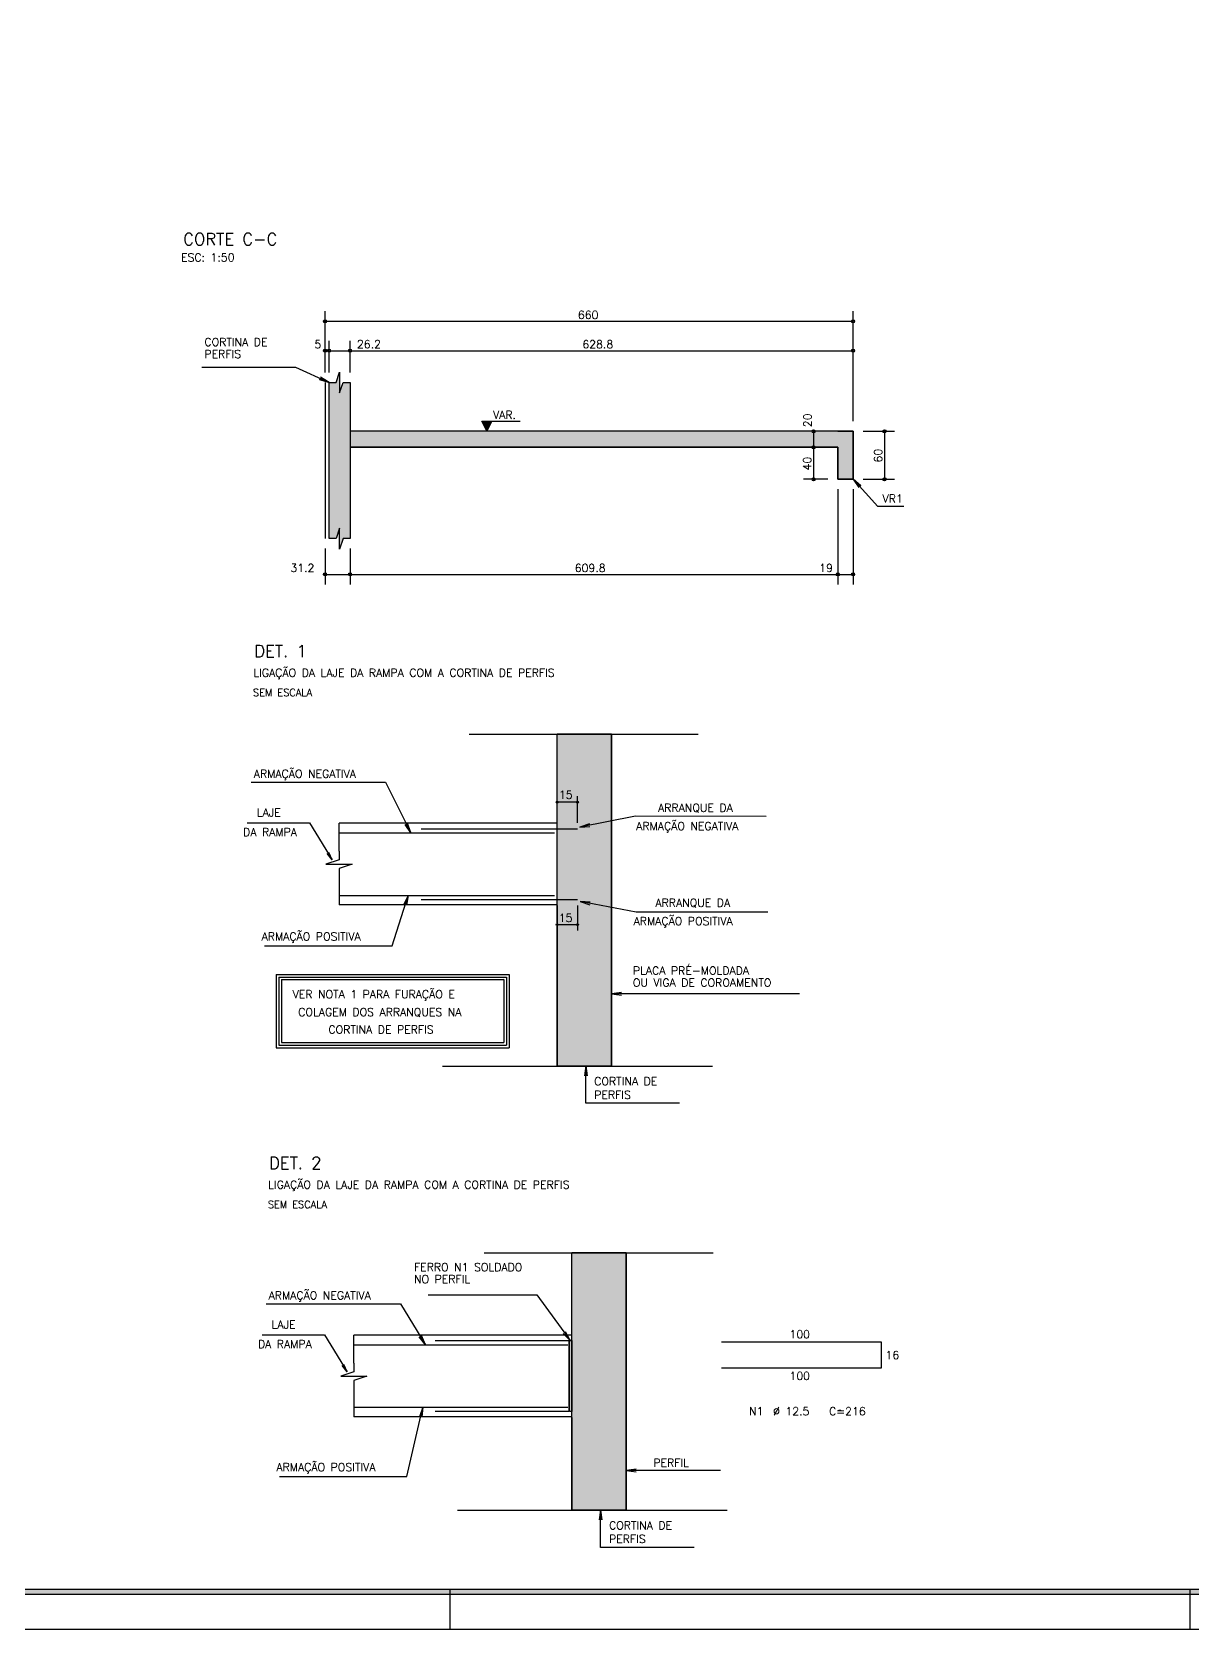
# Model space of a CAD drawing. Extents: x 0 to 119, y 0 to 84.
# Drawn here: x 52.95 to 81.96, y 0 to 39.91 of the extents above; entities that cross this region are included whole.
import ezdxf

# ---------------------------------------------------------------- set-up
doc = ezdxf.new("R2010")
doc.units = 0
doc.header["$LTSCALE"] = 100
doc.header["$MEASUREMENT"] = 0
doc.linetypes.add('ESTILO_TQS_0001', pattern=[0.85, 0.7, -0.15])
doc.linetypes.add('ESTILO_TQS_0004', pattern=[2.4, 1.5, 0.2, 0.15, -0.2, 0.15, -0.2])
for name, color, linetype in [('1', 1, 'CONTINUOUS'), ('11', 11, 'CONTINUOUS'), ('12', 12, 'CONTINUOUS'), ('2', 2, 'CONTINUOUS'), ('4', 4, 'CONTINUOUS'), ('6', 6, 'CONTINUOUS'), ('7', 7, 'CONTINUOUS'), ('8', 8, 'CONTINUOUS'), ('9', 9, 'CONTINUOUS')]:
    doc.layers.add(name, color=color, linetype=linetype)
doc.styles.get("Standard").update_dxf_attribs({"font": 'ROMANS.SHX'})

msp = doc.modelspace()

# ---------------------------------------------------------------- linework, layer by layer
at = {"layer": '1', "linetype": 'Continuous'}
for points in [[(60.382605, 31.148603), (60.557272, 31.148603), (60.644605, 31.410603), (60.644605, 30.886603), (60.731938, 31.148603), (60.906605, 31.148603), (60.906605, 27.246572), (60.731938, 27.246572), (60.644605, 26.984572), (60.644605, 27.508572), (60.557272, 27.246572), (60.382605, 27.246572), (60.382605, 31.148603)], [(66.083029, 22.359607), (67.443029, 22.359607), (67.443029, 14.067803), (66.083029, 14.067803), (66.083029, 22.359607)], [(66.453437, 9.398378), (67.813437, 9.398378), (67.813437, 2.970614), (66.453437, 2.970614), (66.453437, 9.398378)]]:
    msp.add_lwpolyline(points, dxfattribs=at)
for points in [[(60.557272, 31.148603), (60.557272, 27.246572), (60.382605, 27.246572)], [(60.557272, 31.148603), (60.382605, 27.246572), (60.382605, 31.148603)], [(60.644605, 27.508572), (60.557272, 27.246572), (60.644605, 31.410603)], [(60.557272, 31.148603), (60.644605, 31.410603), (60.557272, 27.246572)], [(60.644605, 27.508572), (60.644605, 31.410603), (60.644605, 30.886603)], [(60.731938, 27.246572), (60.644605, 26.984572), (60.731938, 31.148603)], [(60.644605, 27.508572), (60.644605, 30.886603), (60.731938, 31.148603)], [(60.644605, 27.508572), (60.731938, 31.148603), (60.644605, 26.984572)], [(60.731938, 27.246572), (60.731938, 31.148603), (60.906605, 31.148603)], [(60.731938, 27.246572), (60.906605, 31.148603), (60.906605, 27.246572)], [(66.083029, 22.359607), (67.443029, 22.359607), (67.443029, 14.067803)], [(66.083029, 22.359607), (67.443029, 14.067803), (66.083029, 14.067803)], [(66.083029, 22.359607), (66.083029, 14.067803), (66.083029, 22.359607)], [(66.453437, 9.398378), (67.813437, 9.398378), (67.813437, 2.970614)], [(66.453437, 9.398378), (67.813437, 2.970614), (66.453437, 2.970614)], [(66.453437, 9.398378), (66.453437, 2.970614), (66.453437, 9.398378)]]:
    msp.add_solid(points, dxfattribs=at)
at = {"layer": '11', "linetype": 'ESTILO_TQS_0004'}
msp.add_line((60.282604, 31.148603), (60.282604, 27.246572), dxfattribs=at)
at = {"layer": '12', "linetype": 'Continuous'}
msp.add_lwpolyline([(66.393437, 7.206255), (66.453437, 7.206255), (66.453437, 5.438581), (66.393437, 5.438581), (66.393437, 7.206255)], dxfattribs=at)
for points in [[(66.393437, 7.206255), (66.453437, 7.206255), (66.453437, 5.438581)], [(66.393437, 7.206255), (66.453437, 5.438581), (66.393437, 5.438581)], [(66.393437, 7.206255), (66.393437, 5.438581), (66.393437, 7.206255)]]:
    msp.add_solid(points, dxfattribs=at)
at = {"layer": '2', "linetype": 'Continuous'}
for p, q in [((60.282604, 31.398603), (60.282604, 32.928571)), ((73.482605, 30.179688), (73.482605, 32.928571)), ((60.282604, 32.678571), (73.482605, 32.678571)), ((60.282604, 31.398603), (60.282604, 32.193299)), ((60.382605, 31.943299), (60.282604, 31.943299)), ((60.382605, 31.398603), (60.382605, 32.193299)), ((60.382605, 31.398603), (60.382605, 32.193299)), ((60.382605, 31.943299), (60.906605, 31.943299)), ((60.906605, 31.398603), (60.906605, 32.193299)), ((60.906605, 31.398603), (60.906605, 32.193299)), ((60.906605, 31.943299), (73.482605, 31.943299)), ((73.482605, 30.179688), (73.482605, 32.193299)), ((60.282604, 31.148603), (60.282604, 31.148603)), ((60.282604, 31.148603), (60.282604, 31.148603)), ((60.382605, 31.148603), (60.382605, 31.148603)), ((60.382605, 31.148603), (60.382605, 31.148603)), ((60.906605, 31.148603), (60.906605, 31.148603)), ((60.906605, 31.148603), (60.906605, 31.148603)), ((64.20417, 30.179688), (65.164169, 30.179688)), ((64.32917, 29.929688), (64.20417, 30.179688)), ((64.443022, 30.157392), (64.215317, 30.157392)), ((64.431874, 30.135096), (64.226465, 30.135096)), ((64.420726, 30.1128), (64.237613, 30.1128)), ((64.409579, 30.090505), (64.248761, 30.090505)), ((64.398431, 30.068209), (64.259909, 30.068209)), ((64.387283, 30.045913), (64.271056, 30.045913)), ((64.376135, 30.023617), (64.282204, 30.023618)), ((64.364987, 30.001321), (64.293352, 30.001322)), ((64.353839, 29.979026), (64.3045, 29.979026)), ((64.342691, 29.95673), (64.315648, 29.95673)), ((64.32917, 29.929688), (64.45417, 30.179688)), ((72.571586, 29.929688), (72.247521, 29.929688)), ((72.497521, 29.929688), (72.497521, 29.529688)), ((72.821586, 29.929688), (72.821586, 29.929688)), ((73.482605, 29.929688), (73.482605, 29.929688)), ((73.482605, 29.929688), (73.482605, 29.929688)), ((73.482605, 29.929688), (73.482605, 29.929688)), ((73.732605, 29.929688), (74.517415, 29.929688)), ((74.267415, 29.929688), (74.267415, 28.729688)), ((72.571586, 29.529688), (72.247521, 29.529688)), ((72.571586, 29.529688), (72.247521, 29.529688)), ((72.497521, 29.529688), (72.497521, 28.729688)), ((72.821586, 29.529688), (72.821586, 29.529688)), ((72.821586, 29.529688), (72.821586, 29.529688)), ((72.852605, 28.729688), (72.247521, 28.729688)), ((73.102605, 28.729688), (73.102605, 28.729688)), ((73.102605, 28.729688), (73.102605, 28.729688)), ((73.102605, 28.729688), (73.102605, 28.729688)), ((73.102605, 28.479688), (73.102605, 26.103979)), ((73.102605, 28.479688), (73.102605, 26.103979)), ((73.482605, 28.729688), (73.482605, 28.729688)), ((73.482605, 28.729688), (73.482605, 28.729688)), ((73.482605, 28.479688), (73.482605, 26.103979)), ((73.732605, 28.729688), (74.517415, 28.729688)), ((60.282604, 27.246572), (60.282604, 27.246572)), ((60.906605, 27.246572), (60.906605, 27.246572)), ((60.906605, 27.246572), (60.906605, 27.246572)), ((60.282604, 26.996572), (60.282604, 26.103979)), ((60.906605, 26.996572), (60.906605, 26.103979)), ((60.906605, 26.996572), (60.906605, 26.103979)), ((60.282604, 26.353979), (60.906605, 26.353979)), ((60.906605, 26.353979), (73.102605, 26.353979)), ((73.102605, 26.353979), (73.482605, 26.353979)), ((66.593029, 20.149047), (66.593029, 20.813107)), ((66.593029, 20.663107), (66.083029, 20.663107)), ((66.593029, 18.081373), (66.593029, 17.451282)), ((66.083029, 17.601282), (66.593029, 17.601282)), ((63.400081, 0.999962), (63.400081, -0.000038)), ((81.900081, 0.999962), (81.900081, -0.000038))]:
    msp.add_line(p, q, dxfattribs=at)
at = {"layer": '2', "linetype": 'ESTILO_TQS_0001'}
for p, q in [((63.889306, 22.359607), (69.612672, 22.359607)), ((63.220649, 14.067803), (69.96788, 14.067803)), ((64.259714, 9.398378), (69.98308, 9.398378)), ((63.591057, 2.970614), (70.338288, 2.970614))]:
    msp.add_line(p, q, dxfattribs=at)
at = {"layer": '2', "linetype": 'Continuous'}
for points in [[(0.000081, -0.000038), (118.900081, -0.000038), (118.900081, 84.099962), (0.000081, 84.099962), (0.000081, -0.000038)], [(117.900081, 0.999962), (117.900081, 0.859962), (2.360081, 0.859962), (2.360081, 83.239962), (117.900081, 83.239962), (117.900081, 83.099962), (2.500081, 83.099962), (2.500081, 0.999962), (117.900081, 0.999962)], [(117.900081, 0.999962), (117.900081, 0.859962), (2.360081, 0.859962), (2.360081, 83.239962), (117.900081, 83.239962), (117.900081, 83.099962), (2.500081, 83.099962), (2.500081, 0.999962), (117.900081, 0.999962)], [(2.500081, 0.999962), (117.900081, 0.999962), (117.900081, 83.099962), (2.500081, 83.099962), (2.500081, 0.999962)], [(57.202539, 31.534746), (59.547024, 31.534746), (60.382605, 31.148603), (60.143919, 31.222958), (60.382605, 31.148603), (60.171296, 31.282201)], [(64.45417, 30.179688), (64.32917, 29.929688), (64.20417, 30.179688), (64.45417, 30.179688)], [(74.748442, 28.053889), (74.100617, 28.053889), (73.482605, 28.729688), (73.673955, 28.568799), (73.482605, 28.729688), (73.625794, 28.524756)], [(58.436832, 21.158756), (61.796234, 21.158756), (62.42664, 19.897047), (62.286665, 20.104187), (62.42664, 19.897047), (62.345047, 20.133357)], [(58.339622, 20.147519), (59.89451, 20.146818), (60.462675, 19.220919), (60.336716, 19.376271), (60.462675, 19.220919), (60.381217, 19.403578)], [(71.310743, 20.30697), (68.047473, 20.309468), (66.653364, 20.039959), (66.890526, 20.119043), (66.653364, 20.039959), (66.902913, 20.054966)], [(58.770599, 17.073688), (61.960325, 17.073688), (62.359994, 18.333373), (62.316139, 18.08725), (62.359994, 18.333373), (62.253932, 18.106986)], [(71.348691, 17.912561), (68.058032, 17.910042), (66.663923, 18.178764), (66.913481, 18.163893), (66.663923, 18.178764), (66.901128, 18.099809)], [(72.145732, 15.871238), (67.443029, 15.871238), (67.69089, 15.903869), (67.443029, 15.871238), (67.69089, 15.838606)], [(69.142687, 13.136835), (66.800456, 13.136835), (66.800456, 14.072094), (66.833087, 13.824233), (66.800456, 14.072094), (66.767824, 13.824233)], [(58.807241, 8.125413), (62.166642, 8.125413), (62.797048, 7.104255), (62.639078, 7.298022), (62.797048, 7.104255), (62.694612, 7.332305)], [(62.864068, 8.353163), (65.581143, 8.353163), (66.408944, 7.206255), (66.237424, 7.388137), (66.408944, 7.206255), (66.290343, 7.426332)], [(58.710031, 7.354727), (60.264918, 7.354026), (60.833083, 6.428127), (60.707124, 6.583479), (60.833083, 6.428127), (60.751625, 6.610786)], [(59.141008, 3.813723), (62.330733, 3.813723), (62.730402, 5.540581), (62.706305, 5.291745), (62.730402, 5.540581), (62.642722, 5.306461)], [(70.164789, 3.962127), (67.813437, 3.962127), (68.061298, 3.994758), (67.813437, 3.962127), (68.061298, 3.929495)], [(69.513096, 2.039646), (67.170864, 2.039646), (67.170864, 2.974905), (67.203495, 2.727044), (67.170864, 2.974905), (67.138232, 2.727044)]]:
    msp.add_lwpolyline(points, dxfattribs=at)
for centre, radius in [((60.282604, 32.678571), 0.04), ((60.282604, 32.678571), 0.02), ((73.482605, 32.678571), 0.04), ((73.482605, 32.678571), 0.02), ((60.282604, 31.943299), 0.04), ((60.282604, 31.943299), 0.02), ((60.382605, 31.943299), 0.04), ((60.382605, 31.943299), 0.04), ((60.382605, 31.943299), 0.02), ((60.382605, 31.943299), 0.02), ((60.906605, 31.943299), 0.04), ((60.906605, 31.943299), 0.04), ((60.906605, 31.943299), 0.02), ((60.906605, 31.943299), 0.02), ((73.482605, 31.943299), 0.04), ((73.482605, 31.943299), 0.02), ((72.497521, 29.929688), 0.04), ((72.497521, 29.929688), 0.02), ((74.267415, 29.929688), 0.04), ((74.267415, 29.929688), 0.02), ((72.497521, 29.529688), 0.04), ((72.497521, 29.529688), 0.04), ((72.497521, 29.529688), 0.02), ((72.497521, 29.529688), 0.02), ((72.497521, 28.729688), 0.04), ((72.497521, 28.729688), 0.02), ((74.267415, 28.729688), 0.04), ((74.267415, 28.729688), 0.02), ((60.282604, 26.353979), 0.04), ((60.282604, 26.353979), 0.02), ((60.906605, 26.353979), 0.04), ((60.906605, 26.353979), 0.04), ((60.906605, 26.353979), 0.02), ((60.906605, 26.353979), 0.02), ((73.102605, 26.353979), 0.04), ((73.102605, 26.353979), 0.04), ((73.102605, 26.353979), 0.02), ((73.102605, 26.353979), 0.02), ((73.482605, 26.353979), 0.04), ((73.482605, 26.353979), 0.02), ((66.083029, 20.663107), 0.024), ((66.083029, 20.663107), 0.012), ((66.593029, 20.663107), 0.024), ((66.593029, 20.663107), 0.012), ((66.083029, 17.601282), 0.024), ((66.083029, 17.601282), 0.012), ((66.593029, 17.601282), 0.024), ((66.593029, 17.601282), 0.012)]:
    msp.add_circle(centre, radius, dxfattribs=at)
for points in [[(117.900081, 0.859962), (2.360081, 0.859962), (2.500081, 0.999962)], [(117.900081, 0.999962), (117.900081, 0.859962), (2.500081, 0.999962)]]:
    msp.add_solid(points, dxfattribs=at)
at = {"layer": '4', "linetype": 'Continuous'}
for p, q in [((73.102605, 29.929688), (60.906605, 29.929688)), ((60.906605, 29.929688), (60.906605, 29.529688)), ((73.102605, 29.929688), (73.482605, 29.929688)), ((73.482605, 29.929688), (73.482605, 28.729688)), ((73.102605, 29.529688), (60.906605, 29.529688)), ((73.102605, 28.729688), (73.102605, 29.529688)), ((73.482605, 28.729688), (73.102605, 28.729688)), ((66.083029, 20.149047), (66.083029, 22.359607)), ((67.443029, 14.067803), (67.443029, 22.359607)), ((66.083029, 20.133913), (60.631773, 20.133913)), ((60.631773, 19.439903), (60.631773, 20.133913)), ((60.631773, 18.896586), (60.631773, 18.093913)), ((66.083029, 18.093913), (60.631773, 18.093913)), ((66.083029, 18.081373), (66.083029, 14.067803)), ((66.453437, 7.356255), (66.453437, 9.398378)), ((67.813437, 2.970614), (67.813437, 9.398378)), ((66.453437, 7.341121), (61.002181, 7.341121)), ((61.002181, 6.647111), (61.002181, 7.341121)), ((61.002181, 6.103794), (61.002181, 5.301121)), ((66.453437, 5.301121), (61.002181, 5.301121)), ((66.453437, 5.288581), (66.453437, 2.970614))]:
    msp.add_line(p, q, dxfattribs=at)
for points in [[(60.382605, 31.148603), (60.557272, 31.148603), (60.644605, 31.410603), (60.644605, 30.886603), (60.731938, 31.148603), (60.906605, 31.148603), (60.906605, 27.246572), (60.731938, 27.246572), (60.644605, 26.984572), (60.644605, 27.508572), (60.557272, 27.246572), (60.382605, 27.246572), (60.382605, 31.148603)], [(60.631773, 19.439903), (60.631773, 19.222576), (60.305782, 19.113913), (60.957763, 19.113913), (60.631773, 19.00525), (60.631773, 18.787923)], [(66.393437, 7.206255), (66.453437, 7.206255), (66.453437, 5.438581), (66.393437, 5.438581), (66.393437, 7.206255)], [(61.002181, 6.647111), (61.002181, 6.429784), (60.67619, 6.321121), (61.328171, 6.321121), (61.002181, 6.212458), (61.002181, 5.995131)]]:
    msp.add_lwpolyline(points, dxfattribs=at)
at = {"layer": '6', "linetype": 'Continuous'}
msp.add_lwpolyline([(73.102605, 28.729688), (73.482605, 28.729688), (73.482605, 29.929688), (60.906605, 29.929688), (60.906605, 29.529688), (73.102605, 29.529688), (73.102605, 28.729688)], dxfattribs=at)
for points in [[(73.482605, 29.929688), (60.906605, 29.929688), (73.102605, 29.529688)], [(73.102605, 29.529688), (60.906605, 29.929688), (60.906605, 29.529688)], [(73.482605, 29.929688), (73.102605, 29.529688), (73.102605, 28.729688)], [(73.482605, 29.929688), (73.102605, 28.729688), (73.482605, 28.729688)]]:
    msp.add_solid(points, dxfattribs=at)
at = {"layer": '7', "linetype": 'Continuous'}
for p, q in [((67.443029, 22.359607), (66.083029, 22.359607)), ((67.813437, 9.398378), (66.453437, 9.398378))]:
    msp.add_line(p, q, dxfattribs=at)
at = {"layer": '8', "linetype": 'Continuous'}
for p, q in [((59.064461, 16.354965), (64.882377, 16.354965)), ((59.064461, 16.354965), (59.064461, 14.526774)), ((59.127821, 16.291605), (64.819017, 16.291605)), ((59.127821, 16.291605), (59.127821, 14.590134)), ((59.191181, 16.228245), (59.191181, 14.653494)), ((59.191181, 16.228245), (64.755657, 16.228245)), ((64.755657, 16.248991), (64.755657, 16.248991)), ((64.755657, 16.228245), (64.755657, 14.653494)), ((64.819017, 16.291605), (64.819017, 14.590134)), ((64.882377, 16.354965), (64.882377, 14.526774)), ((59.064461, 14.526774), (64.882377, 14.526774)), ((59.127821, 14.590134), (64.819017, 14.590134)), ((59.191181, 14.653494), (64.755657, 14.653494))]:
    msp.add_line(p, q, dxfattribs=at)
at = {"layer": '9', "linetype": 'Continuous'}
for p, q in [((62.683029, 19.999047), (66.593029, 19.999047)), ((60.631773, 19.897047), (66.015029, 19.897047)), ((60.631773, 18.333373), (66.015029, 18.333373)), ((62.683029, 18.231373), (66.593029, 18.231373)), ((61.002181, 7.104255), (66.355993, 7.104255)), ((74.192488, 7.165755), (70.192488, 7.165755)), ((74.192488, 6.525755), (74.192488, 7.165755)), ((70.192488, 6.525755), (74.192488, 6.525755)), ((61.002181, 5.540581), (66.355993, 5.540581))]:
    msp.add_line(p, q, dxfattribs=at)
msp.add_lwpolyline([(63.038105, 7.206255), (66.378105, 7.206255), (66.378105, 5.438581), (63.038105, 5.438581)], dxfattribs=at)

# ---------------------------------------------------------------- texts
at = {"layer": '2', "linetype": 'Continuous'}
for s, height, p in [('ESC: 1:50', 0.2, (56.682586, 34.172701)), ('660', 0.2, (66.602604, 32.738571)), ('CORTINA DE', 0.2, (57.267429, 32.06027)), ('PERFIS', 0.2, (57.267429, 31.76027)), ('5', 0.2, (60.015937, 32.003299)), ('26.2', 0.2, (61.079417, 32.006004)), ('628.8', 0.2, (66.714605, 32.003299)), ('VAR.', 0.2, (64.483092, 30.239001)), ('VR1', 0.2, (74.220179, 28.147512)), ('31.2', 0.2, (59.415937, 26.413979)), ('609.8', 0.2, (66.524605, 26.413979)), ('19', 0.2, (72.635938, 26.413979)), ('SEM ESCALA', 0.18, (58.48073, 23.311885)), ('ARMAÇÃO NEGATIVA', 0.2, (58.501957, 21.271618)), ('15', 0.2, (66.12966, 20.74603)), ('LAJE', 0.2, (58.576311, 20.300706)), ('ARRANQUE DA', 0.2, (68.606858, 20.422851)), ('DA RAMPA', 0.2, (58.235308, 19.814226)), ('ARMAÇÃO NEGATIVA', 0.2, (68.061546, 19.964987)), ('ARRANQUE DA', 0.2, (68.541801, 18.049332)), ('15', 0.2, (66.123381, 17.670676)), ('ARMAÇÃO POSITIVA', 0.2, (67.99649, 17.591468)), ('ARMAÇÃO POSITIVA', 0.2, (58.696707, 17.205456)), ('PLACA PRÉ-MOLDADA', 0.2, (67.977483, 16.35253)), ('OU VIGA DE COROAMENTO', 0.2, (67.977483, 16.05253)), ('CORTINA DE', 0.2, (67.011275, 13.588872)), ('PERFIS', 0.2, (67.011275, 13.248872)), ('SEM ESCALA', 0.18, (58.851138, 10.519093)), ('FERRO N1 SOLDADO', 0.2, (62.50594, 8.942551)), ('NO PERFIL', 0.2, (62.50594, 8.642551)), ('ARMAÇÃO NEGATIVA', 0.2, (58.872366, 8.238275)), ('LAJE', 0.2, (58.946719, 7.507914)), ('DA RAMPA', 0.2, (58.605716, 7.021434)), ('100', 0.2, (71.892488, 7.265755)), ('16', 0.2, (74.292488, 6.745755)), ('100', 0.2, (71.892488, 6.225755)), ('N1', 0.2, (70.881943, 5.341611)), ('%%c 12.5', 0.2, (71.481943, 5.341611)), ('C=216', 0.2, (72.881943, 5.341611)), ('ARMAÇÃO POSITIVA', 0.2, (59.067115, 3.94549)), ('PERFIL', 0.2, (68.489442, 4.057332)), ('CORTINA DE', 0.2, (67.381683, 2.491683)), ('PERFIS', 0.2, (67.381683, 2.151683))]:
    msp.add_text(s, height=height, dxfattribs=at).set_placement(p)
for s, p in [('20', (72.444096, 30.03182)), ('40', (72.437521, 28.949688)), ('60', (74.207415, 29.149688))]:
    msp.add_text(s, height=0.2, rotation=90, dxfattribs=at).set_placement(p)
at = {"layer": '4', "linetype": 'Continuous'}
for s, height, p in [('CORTE C-C', 0.3, (56.7364, 34.581166)), ('DET. 1', 0.3, (58.512843, 24.288518)), ('LIGAÇÃO DA LAJE DA RAMPA COM A CORTINA DE PERFIS', 0.2, (58.489015, 23.796704)), ('DET. 2', 0.3, (58.883251, 11.495726)), ('LIGAÇÃO DA LAJE DA RAMPA COM A CORTINA DE PERFIS', 0.2, (58.859423, 11.003912)), ('DET 2 -REFORÇO PERFIL', 0.004, (73.111008, 5.465142))]:
    msp.add_text(s, height=height, dxfattribs=at).set_placement(p)
at = {"layer": '8', "linetype": 'Continuous'}
for s, p in [('VER NOTA 1 PARA FURAÇÃO E ', (59.47292, 15.761828)), ('COLAGEM DOS ARRANQUES NA', (59.612858, 15.315478)), ('CORTINA DE PERFIS', (60.366971, 14.880833))]:
    msp.add_text(s, height=0.2, dxfattribs=at).set_placement(p)

doc.saveas('drawing.dxf')
